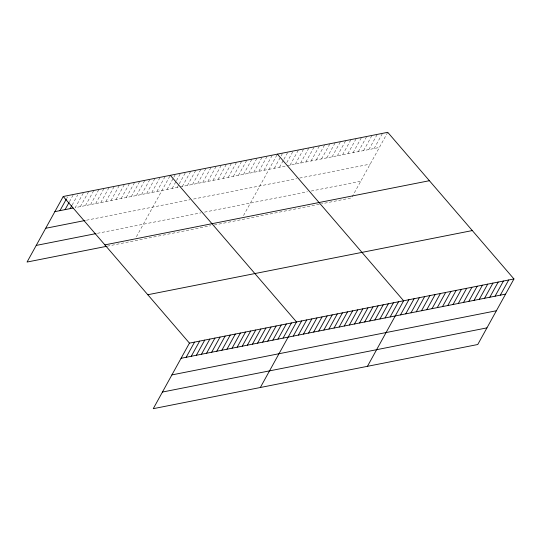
<?xml version="1.0" encoding="UTF-8"?>
<svg xmlns="http://www.w3.org/2000/svg" width="541" height="541" viewBox="0 0 541 541"><rect width="100%" height="100%" fill="white"/><g stroke="black" fill="none" stroke-linecap="round" stroke-linejoin="round"><path stroke-width="0.41" stroke-dasharray="2.71 2.03" d="M66.739 198.371L67.537 196.931M69.451 201.698L73.035 195.2M72.156 205.019L77.735 194.909M83.233 193.184L75.267 207.622L179.436 187.024M80.366 206.615L88.731 191.453M85.464 205.607L93.83 190.446M90.563 204.593L98.935 189.431M95.662 203.585L104.034 188.424M100.761 202.577L109.133 187.416M105.86 201.57L114.232 186.408M110.959 200.562L119.331 185.401M116.058 199.555L124.43 184.393M121.157 198.547L129.529 183.385M126.256 197.539L134.628 182.378M131.355 196.532L139.727 181.363M136.454 195.517L144.826 180.356M141.559 194.51L149.925 179.348M146.658 193.502L155.024 178.341M151.757 192.495L160.122 177.333M156.856 191.487L165.221 176.325M136.433 236.708L170.32 175.318M167.054 189.472L173.431 177.921M173.83 177.198L175.426 174.31M172.153 188.464L176.136 181.242M176.535 180.518L180.525 173.303M177.252 187.45L178.848 184.562M179.247 183.845L185.624 172.288M182.351 186.442L190.723 171.281M187.45 185.435L195.822 170.273M192.549 184.427L200.921 169.265M197.648 183.419L206.02 168.258M202.747 182.412L211.118 167.25M207.845 181.404L216.217 166.243M212.944 180.396L221.316 165.235M218.05 179.389L226.415 164.227M223.149 178.374L231.514 163.213M228.248 177.367L236.613 162.205M233.347 176.359L241.712 161.198M238.446 175.352L246.811 160.19M243.545 174.344L251.917 159.182M248.644 173.336L257.016 158.175M253.743 172.329L262.115 157.167M258.841 171.321L267.213 156.16M263.94 170.314L272.312 155.152M243.518 215.534L277.411 154.138M274.294 168.265L280.671 156.714M281.07 155.991L282.666 153.103M279.548 167.223L283.531 160.008M283.93 159.284L287.92 152.062M286.798 162.577L293.175 151.027M290.057 165.147L298.429 149.985M295.312 164.106L303.677 148.944M300.566 163.071L308.931 147.909M305.821 162.03L314.186 146.868M311.075 160.988L319.44 145.827M316.323 159.953L324.695 144.792M321.577 158.912L329.949 143.75M326.832 157.871L335.204 142.709M332.086 156.836L340.458 141.674M337.341 155.794L345.713 140.633M342.595 154.76L350.967 139.598M347.849 153.718L356.221 138.557M353.104 152.677L361.476 137.515M358.358 151.642L366.73 136.481M363.613 150.601L371.978 135.439M368.867 149.559L377.233 134.398M374.122 148.525L382.487 133.363M387.741 132.322L351.555 197.878L321.537 203.808M180.167 186.875L286.304 165.891M287.055 165.742L379.376 147.483M86.486 220.214L189.925 199.757M193.57 199.041L296.637 178.658M299.64 178.063L370.193 164.112M97.421 233.313L200.867 212.856M204.512 212.14L307.444 191.785M311.197 191.041L360.739 181.249M107.186 246.196L210.625 225.739M214.27 225.022L320.035 204.106"/><path stroke-width="0.81" d="M513.95 278.953L189.445 343.122L153.259 408.678L477.764 344.509L513.95 278.953L387.741 132.322L63.236 196.491L27.05 262.047L106.455 246.344M59.963 210.645L66.34 199.095M65.069 209.638L69.052 202.415M70.168 208.63L71.757 205.742M186.172 357.276L194.544 342.115M191.271 356.269L199.643 341.107M196.369 355.261L204.741 340.1M201.468 354.254L209.84 339.092M206.574 353.246L214.939 338.084M211.673 352.238L220.038 337.077M216.772 351.231L225.137 336.069M221.871 350.223L230.236 335.062M226.97 349.209L235.335 334.047M232.069 348.201L240.441 333.04M237.168 347.194L245.54 332.032M242.267 346.186L250.639 331.024M247.365 345.178L255.737 330.017M252.464 344.171L260.836 329.009M257.563 343.163L265.935 328.002M262.662 342.155L271.034 326.994M267.761 341.148L276.133 325.986M272.86 340.133L281.232 324.972M277.959 339.126L286.331 323.964M283.065 338.118L291.43 322.957M260.343 387.498L296.529 321.949L170.32 175.318M293.263 336.103L301.628 320.941M298.361 335.095L306.727 319.934M303.46 334.088L311.826 318.926M308.559 333.08L316.931 317.919M313.658 332.073L322.03 316.911M318.757 331.058L327.129 315.897M323.856 330.051L332.228 314.889M328.955 329.043L337.327 313.881M334.054 328.035L342.426 312.874M339.153 327.028L347.525 311.866M344.252 326.02L352.624 310.859M349.351 325.013L357.723 309.851M354.456 324.005L362.822 308.843M359.555 322.997L367.921 307.829M364.654 321.983L373.02 306.821M369.753 320.975L378.118 305.814M374.852 319.968L383.217 304.806M379.951 318.96L388.323 303.799M385.05 317.952L393.422 302.791M390.149 316.945L398.521 301.783M367.434 366.325L403.62 300.776L277.411 154.138M400.502 314.896L408.874 299.734M405.757 313.854L414.129 298.693M411.011 312.82L419.376 297.658M416.266 311.778L424.631 296.617M421.52 310.744L429.885 295.582M426.775 309.702L435.14 294.541M432.022 308.661L440.394 293.499M437.277 307.626L445.649 292.465M442.531 306.585L450.903 291.423M447.786 305.543L456.158 290.382M453.04 304.509L461.412 289.347M458.295 303.467L466.667 288.306M463.549 302.426L471.921 287.264M468.804 301.391L477.176 286.23M474.058 300.35L482.423 285.188M479.312 299.315L487.678 284.153M484.567 298.274L492.932 283.112M489.821 297.232L498.187 282.071M495.069 296.197L503.441 281.036M500.324 295.156L508.696 279.995M54.864 211.653L73.076 208.055M45.687 228.282L85.025 220.505M36.227 245.418L95.967 233.604M104.886 244.884L429.392 180.714M147.794 294.737L472.3 230.567M181.073 358.291L505.578 294.115M171.896 374.913L496.401 310.744M162.435 392.049L486.941 327.88M63.236 196.491L189.445 343.122"/></g></svg>
